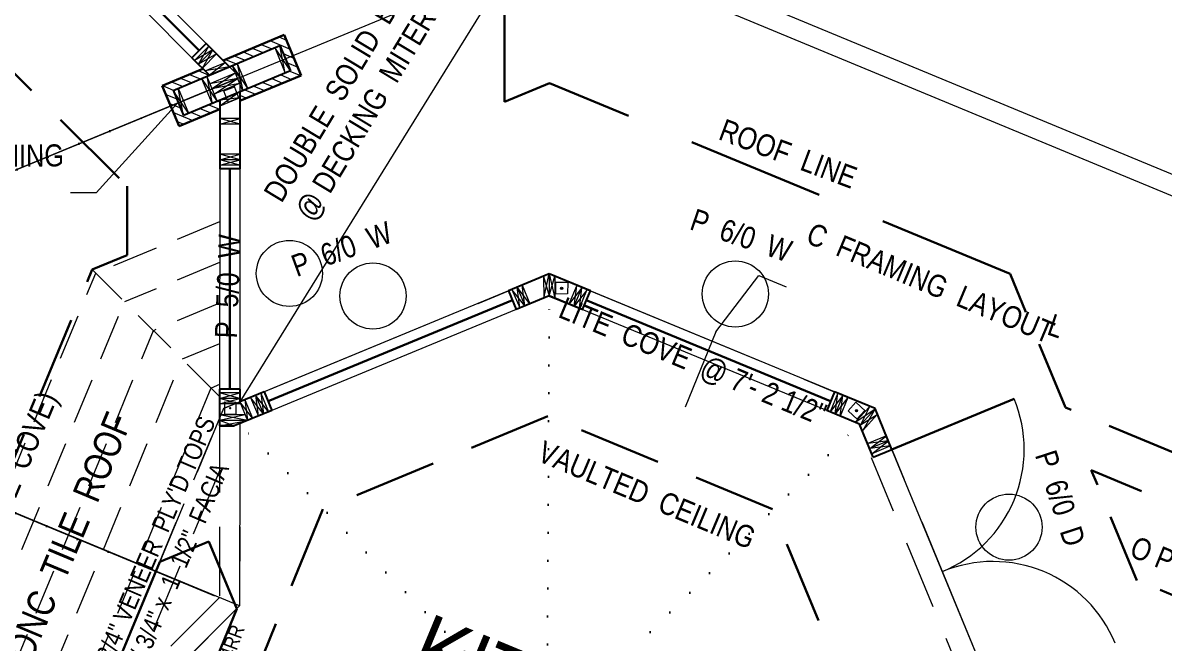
# Model space of a CAD drawing. Header units: inches. Extents: x 279 to 11006, y 233 to 7807.
# Drawn here: x 2963.4 to 3274.2, y 2066.9 to 2235.9 of the extents above; entities that cross this region are included whole.
import ezdxf

# ---------------------------------------------------------------- set-up
doc = ezdxf.new("R2010")
doc.units = ezdxf.units.IN
doc.header["$MEASUREMENT"] = 0
for name, pattern in [('ACAD_ISO07W100', [3, 0, -3]), ('CENTER', [2, 1.25, -0.25, 0.25, -0.25]), ('HIDDEN', [0.375, 0.25, -0.125])]:
    doc.linetypes.add(name, pattern=pattern)
for name, color, linetype, lineweight in [('BALCONY', 7, 'Continuous', 9), ('DOORS', 7, 'Continuous', 30), ('FOUNDATION', 7, 'HIDDEN', 20), ('GRID', 1, 'CENTER', 20), ('LAYOUT', 6, 'Continuous', 9), ('LITE COVE', 7, 'HIDDEN', 30), ('MASONRY', 16, 'HIDDEN', 30), ('ROOF BEAMS', 3, 'HIDDEN', 30), ('ROOFLINE', 7, 'HIDDEN', 30), ('WALL FRAMING', 7, 'Continuous', 30), ('WINDOWS', 5, 'Continuous', 30)]:
    doc.layers.add(name, color=color, linetype=linetype, lineweight=lineweight)
for name, color, linetype in [('CABINETS', 30, 'HIDDEN'), ('CABTOPS', 30, 'Continuous'), ('LLMASONRY', 12, 'Continuous'), ('TEXT', 250, 'Continuous'), ('WALLS', 5, 'Continuous')]:
    doc.layers.add(name, color=color, linetype=linetype)
doc.styles.add('ARCHENTLTD', font='technical.ttf', dxfattribs={"height": 0.1875})
doc.dimstyles.new('ARCHENTLTD', dxfattribs={"dimscale": 0.05, "dimtxt": 0.1875, "dimasz": 3, "dimexe": 9, "dimexo": 1, "dimgap": 2.5, "dimtad": 0, "dimdec": 1, "dimzin": 1, "dimdsep": 46, "dimlunit": 4, "dimtxsty": 'ARCHENTLTD', "dimblk": 'ARCHTICK', "dimcen": 6, "dimclrd": 256, "dimclre": 256, "dimclrt": 256, "dimaunit": 1, "dimadec": 0, "dimazin": 0, "dimtfac": 1, "dimtdec": 1, "dimtofl": 0, "dimtmove": 1, "dimatfit": 3, "dimldrblk": 'ARCHTICK', "dimfxl": 1, "dimfrac": 2, "dimtolj": 1, "dimtzin": 0, "dimlwd": 9, "dimlwe": 9, "dimarcsym": 0})
pattern_1 = [(157.5, (6505.4634, 15517.7038), (0.71753144, 1.73227412), [])]

# ---------------------------------------------------------------- blocks, each defined once
blk = doc.blocks.new('_ArchTick')
at = {"color": 0, "linetype": 'ByBlock', "const_width": 0.15}
blk.add_lwpolyline([(-0.5, -0.5), (0.5, 0.5)], dxfattribs=at)

msp = doc.modelspace()

# ---------------------------------------------------------------- hatches: boundary and pattern name
at = {"layer": 'MASONRY', "lineweight": 9, "ltscale": 75}
h = msp.add_hatch(dxfattribs=at)
h.set_pattern_fill('ANSI31', color=256, scale=15, angle=67.5, style=0)
h.set_pattern_definition(pattern_1)
h.paths.add_polyline_path([(3019.7, 2223.95), (3017.99, 2225.67), (3034.62, 2232.67), (3039.23, 2221.59), (3022.56, 2214.66), (3022.56, 2217.09), (3036.29, 2222.81), (3033.41, 2229.72)])
h = msp.add_hatch(dxfattribs=at)
h.set_pattern_fill('ANSI31', color=256, scale=15, angle=67.5, style=0)
h.set_pattern_definition(pattern_1)
h.paths.add_polyline_path([(3004.35, 2217.56), (3005.77, 2214.14), (3003.69, 2213.28), (3001.41, 2218.76), (3012.46, 2223.41), (3014.18, 2221.7)])
h.paths.add_polyline_path([(3005.99, 2207.76), (3003.69, 2213.28), (3005.77, 2214.14), (3007.2, 2210.7), (3017.06, 2214.8), (3017.06, 2212.37)])
at = {"layer": 'WALL FRAMING', "lineweight": 9, "ltscale": 150}
for points in [[(3019.99, 2216.15, 1), (3020.62, 2216.15, 1)], [(3109.83, 2163.6, 1), (3110.45, 2163.59, 1)], [(3020.17, 2130.83, -1), (3019.59, 2131.08, -1)], [(3190.11, 2130.25, 1), (3190.73, 2130.25, 1)]]:
    msp.add_hatch(color=256, dxfattribs=at).paths.add_polyline_path(points)

# ---------------------------------------------------------------- linework, layer by layer
at = {"layer": 'BALCONY', "color": 3, "linetype": 'ByBlock', "lineweight": 20, "ltscale": 50}
msp.add_line((3105.16, 2265.75), (3449.68, 2122.76), dxfattribs=at)
at = {"layer": 'BALCONY', "lineweight": 20, "ltscale": 50}
msp.add_line((3102.04, 2261.09), (3445.47, 2118.55), dxfattribs=at)
at = {"layer": 'CABTOPS', "color": 7, "linetype": 'Continuous', "lineweight": 30, "ltscale": 1.5}
for p in [(3000.73, 2089.08), (3021.75, 2076.26)]:
    msp.add_line(p, (3014.12, 2094.64), dxfattribs=at)
at = {"layer": 'CABTOPS', "color": 7, "linetype": 'Continuous', "lineweight": 30, "ltscale": 2.5}
for p, q in [((2983.22, 2046.89), (3000.73, 2089.08)), ((3010.4, 2048.79), (3021.75, 2076.26))]:
    msp.add_line(p, q, dxfattribs=at)
at = {"layer": 'DOORS', "ltscale": 75}
msp.add_line((3233.34, 2133.48), (3200.07, 2119.73), dxfattribs=at)
at = {"layer": 'DOORS', "lineweight": 20, "ltscale": 75}
msp.add_line((3227.58, 2053.18), (3200.07, 2119.72), dxfattribs=at)
at = {"layer": 'DOORS', "color": 7, "linetype": 'Continuous', "lineweight": 20, "ltscale": 7.5}
for centre in [(3036.02, 2167.65), (3058.78, 2161.5), (3157.42, 2162.05), (3231.94, 2098.54)]:
    msp.add_circle(centre, 9, dxfattribs=at)
at = {"layer": 'DOORS', "lineweight": 9, "ltscale": 75}
for centre, start, end in [((3200.07, 2119.72), 292.4578, 22.4673), ((3227.58, 2053.18), 22.4591, 112.4603)]:
    msp.add_arc(centre, 36, start, end, dxfattribs=at)
at = {"layer": 'FOUNDATION', "color": 7, "linetype": 'Continuous', "lineweight": 9, "ltscale": 25}
msp.add_line((3102.04, 2261.09), (3022.51, 2132.68), dxfattribs=at)
at = {"layer": 'GRID', "ltscale": 50}
for p, q in [((2920.78, 2322.97), (3022.55, 2221.1)), ((3022.55, 2221.1), (3022.48, 2077.1)), ((3018.07, 2130.84), (3106.79, 2167.51)), ((3106.79, 2167.51), (3195.49, 2130.81)), ((2981.27, 2042.18), (3018.07, 2130.84)), ((3232.16, 2042.1), (3195.49, 2130.81)), ((3022.48, 2077.1), (2987.35, 2042))]:
    msp.add_line(p, q, dxfattribs=at)
at = {"layer": 'GRID', "color": 2, "lineweight": 9, "ltscale": 75}
for p, q in [((3022.47, 2221.03), (2674.75, 2077.27)), ((3022.4, 2077.1), (2674.85, 2221.33))]:
    msp.add_line(p, q, dxfattribs=at)
at = {"layer": 'LAYOUT', "color": 6, "linetype": 'Continuous', "lineweight": 5, "ltscale": 250}
msp.add_line((2848.72, 2149.2), (4201.43, 2708.22), dxfattribs=at)
at = {"layer": 'LAYOUT', "color": 6, "linetype": 'CENTER', "lineweight": 5, "ltscale": 250}
msp.add_line((1688.03, 2631.06), (3956.97, 1689.05), dxfattribs=at)
at = {"layer": 'LITE COVE', "ltscale": 90}
for p, q in [((2902.18, 2281.14), (2991.86, 2191.37)), ((2991.85, 2172.62), (2991.86, 2191.37)), ((2991.85, 2172.62), (2982.34, 2168.68)), ((2929.25, 2040.63), (2982.33, 2168.69))]:
    msp.add_line(p, q, dxfattribs=at)
at = {"layer": 'LITE COVE', "color": 7, "linetype": 'ACAD_ISO07W100', "lineweight": 30, "ltscale": 3}
for p, q in [((2886.21, 2164.68), (3003.71, 2213.24)), ((2885.91, 2133.88), (2999.61, 2086.37))]:
    msp.add_line(p, q, dxfattribs=at)
at = {"layer": 'LITE COVE', "color": 7, "linetype": 'ACAD_ISO07W100', "lineweight": 30, "ltscale": 2.5}
for p, q in [((3106.27, 2066.61), (3106.79, 2161.56)), ((3089.04, 2059.19), (3022.28, 2126.64)), ((3123.48, 2059.17), (3191.2, 2126.63))]:
    msp.add_line(p, q, dxfattribs=at)
at = {"layer": 'MASONRY', "linetype": 'Continuous', "lineweight": 30, "ltscale": 1.5}
for p, q in [((3017.99, 2225.67), (3034.62, 2232.67)), ((3034.62, 2232.67), (3039.23, 2221.59)), ((3001.41, 2218.76), (3012.46, 2223.41)), ((3001.41, 2218.76), (3005.99, 2207.76)), ((3039.23, 2221.59), (3022.56, 2214.66))]:
    msp.add_line(p, q, dxfattribs=at)
at = {"layer": 'MASONRY', "linetype": 'Continuous', "ltscale": 1.5}
msp.add_line((3017.06, 2212.37), (3005.99, 2207.76), dxfattribs=at)
at = {"layer": 'ROOF BEAMS', "lineweight": 20, "ltscale": 75}
for p, q in [((3022.51, 2132.68), (3018.07, 2130.84)), ((3018.07, 2130.84), (2982.35, 2044.78)), ((3017.01, 2126.74), (3016.98, 2079.38)), ((3022.51, 2126.73), (3022.48, 2077.1)), ((3222, 2050.88), (3194.48, 2117.41)), ((3017, 2113.92), (2984.24, 2034.99)), ((3016.98, 2079.38), (2918.34, 1980.83)), ((3022.48, 2077.1), (2920.61, 1975.32))]:
    msp.add_line(p, q, dxfattribs=at)
at = {"layer": 'ROOFLINE', "linetype": 'HIDDEN', "ltscale": 150}
for p, q in [((3094.57, 2214.4), (3094.58, 2250.8)), ((3106.8, 2219.45), (3094.57, 2214.4)), ((3232.26, 2167.54), (3106.8, 2219.45))]:
    msp.add_line(p, q, dxfattribs=at)
at = {"layer": 'ROOFLINE', "color": 7, "linetype": 'HIDDEN', "lineweight": 5, "ltscale": 50}
for p, q in [((3017.03, 2181.69), (2983.3, 2167.72)), ((3017.03, 2170.59), (2991.17, 2159.89)), ((2930.6, 2040.63), (2983.29, 2167.73)), ((3017.01, 2134.14), (2982.34, 2168.68)), ((2941.64, 2040.49), (2991.14, 2159.91)), ((3017.02, 2159.5), (2999.03, 2152.05)), ((2952.73, 2040.48), (2999, 2152.09)), ((3017.02, 2148.45), (3006.86, 2144.25)), ((2963.83, 2040.47), (3006.85, 2144.26)), ((2974.92, 2040.47), (3014.7, 2136.44)), ((3017.01, 2137.36), (3014.73, 2136.41))]:
    msp.add_line(p, q, dxfattribs=at)
at = {"layer": 'ROOFLINE', "linetype": 'HIDDEN', "ltscale": 75}
for p, q in [((3247.3, 2131.09), (3232.23, 2167.55)), ((3266.76, 2084.05), (3254.35, 2114.06)), ((3290.4, 2074.24), (3266.76, 2084.05))]:
    msp.add_line(p, q, dxfattribs=at)
at = {"layer": 'ROOFLINE', "ltscale": 90}
for p, q in [((3106.39, 2128.75), (3045.17, 2103.41)), ((3167.52, 2103.41), (3106.39, 2128.75)), ((3045.17, 2103.41), (3019.99, 2042.09)), ((3192.97, 2041.93), (3167.52, 2103.41))]:
    msp.add_line(p, q, dxfattribs=at)
at = {"layer": 'ROOFLINE', "linetype": 'HIDDEN', "lineweight": 30, "ltscale": 90}
msp.add_line((3373.56, 2078.76), (3247.3, 2131.09), dxfattribs=at)
at = {"layer": 'ROOFLINE', "linetype": 'HIDDEN', "ltscale": 90}
msp.add_line((3299.2, 2095.46), (3254.33, 2114.06), dxfattribs=at)
at = {"layer": 'WALL FRAMING', "lineweight": 20, "ltscale": 50}
for p, q in [((3010.2, 2225.68), (3014.09, 2229.57)), ((3011.26, 2224.62), (3015.15, 2228.51)), ((3012.32, 2223.56), (3016.21, 2227.45)), ((3022.6, 2209.83), (3017.05, 2209.83)), ((3022.6, 2208.33), (3017.05, 2208.33)), ((3022.59, 2200.11), (3017.04, 2200.12)), ((3022.59, 2198.61), (3017.04, 2198.62)), ((3022.59, 2197.11), (3017.04, 2197.12)), ((3112.19, 2159.32), (3114.24, 2164.28)), ((3113.57, 2158.74), (3115.63, 2163.7)), ((3114.96, 2158.17), (3117.02, 2163.12)), ((3022.51, 2135.11), (3017.01, 2135.12)), ((3028.21, 2135.04), (3030.33, 2129.96)), ((3022.51, 2133.61), (3017.01, 2133.62)), ((3022.54, 2132.11), (3017.01, 2132.12)), ((3022.51, 2132.68), (3024.63, 2127.61)), ((3023.89, 2133.25), (3025.99, 2128.23)), ((3025.45, 2133.88), (3027.57, 2128.81)), ((3026.83, 2134.46), (3028.95, 2129.38)), ((3024.01, 2129.1), (3017.01, 2129.1)), ((3024.6, 2127.6), (3017.01, 2127.6))]:
    msp.add_line(p, q, dxfattribs=at)
at = {"layer": 'WALL FRAMING', "lineweight": 9, "ltscale": 150}
for p, q in [((3015.15, 2228.51), (3010.2, 2225.68)), ((3011.26, 2224.62), (3014.09, 2229.57)), ((3012.32, 2223.56), (3015.15, 2228.51)), ((3036.29, 2222.81), (3032.03, 2229.14)), ((3034.9, 2222.23), (3033.41, 2229.72)), ((3016.21, 2227.45), (3011.26, 2224.62)), ((3014.14, 2221.68), (3018.56, 2225.1)), ((3019.7, 2223.95), (3013.09, 2222.79)), ((3021.3, 2222.14), (3014.99, 2217.9)), ((3020.42, 2224.25), (3024.67, 2217.92)), ((3021.81, 2224.79), (3023.3, 2217.3)), ((3012.13, 2220.73), (3016.37, 2214.45)), ((3013.54, 2221.26), (3014.99, 2213.87)), ((3021.87, 2220.75), (3014.37, 2219.26)), ((3022.45, 2219.37), (3014.94, 2217.89)), ((3015.52, 2216.49), (3021.87, 2220.75)), ((3022.26, 2215.44), (3020.96, 2218.75)), ((3008.59, 2211.28), (3004.37, 2217.49)), ((3007.2, 2210.7), (3005.73, 2218.13)), ((3022.55, 2217.09), (3017.05, 2213.17)), ((3019.38, 2214.25), (3018.06, 2217.56)), ((3018.16, 2217.33), (3021.06, 2218.48)), ((3022.55, 2215.46), (3017.05, 2214.8)), ((3019.38, 2214.25), (3022.26, 2215.44)), ((3017.05, 2208.33), (3022.6, 2209.83)), ((3022.6, 2208.33), (3017.05, 2209.83)), ((3022.59, 2198.61), (3017.04, 2200.12)), ((3017.04, 2198.62), (3022.59, 2200.11)), ((3022.54, 2197.11), (3017.04, 2198.62)), ((3017.04, 2197.12), (3022.59, 2198.61)), ((3105.21, 2166.84), (3106.78, 2161.56)), ((3105.26, 2160.93), (3106.79, 2167.51)), ((3106.78, 2161.56), (3108.28, 2166.89)), ((3106.79, 2167.51), (3108.3, 2160.93)), ((3100.11, 2158.8), (3096.62, 2163.31)), ((3098.72, 2158.23), (3098.01, 2163.88)), ((3101.5, 2159.37), (3098.01, 2163.88)), ((3100.11, 2158.8), (3099.4, 2164.46)), ((3115.63, 2163.7), (3112.19, 2159.33)), ((3113.58, 2158.75), (3114.24, 2164.28)), ((3117.02, 2163.12), (3113.58, 2158.75)), ((3114.96, 2158.18), (3115.63, 2163.7)), ((3022.51, 2133.61), (3017.01, 2135.12)), ((3017.01, 2133.62), (3022.51, 2135.11)), ((3028.21, 2135.04), (3028.95, 2129.39)), ((3184.61, 2129.36), (3185.33, 2135.01)), ((3022.54, 2132.11), (3017.01, 2133.62)), ((3017.01, 2132.12), (3022.51, 2133.61)), ((3018.32, 2132.63), (3018.32, 2129.12)), ((3018.32, 2132.63), (3021.44, 2132.59)), ((3021.44, 2132.59), (3021.45, 2129.08)), ((3025.98, 2128.25), (3022.51, 2132.68)), ((3022.54, 2132.11), (3022.51, 2132.68)), ((3023.89, 2133.25), (3024.59, 2127.68)), ((3028.95, 2129.39), (3025.45, 2133.88)), ((3030.33, 2129.97), (3026.83, 2134.46)), ((3026.83, 2134.46), (3027.56, 2128.82)), ((3186.71, 2134.44), (3183.23, 2129.93)), ((3188.1, 2133.86), (3184.61, 2129.36)), ((3186, 2128.78), (3186.71, 2134.44)), ((3024.6, 2127.6), (3017.01, 2129.1)), ((3024.01, 2129.1), (3017.01, 2127.6)), ((3018.32, 2129.32), (3021.45, 2129.32)), ((3189.98, 2127.03), (3195.47, 2130.73)), ((3193.94, 2131.34), (3191.5, 2126.4)), ((3191.5, 2126.4), (3196.08, 2129.21)), ((3195.47, 2130.73), (3192.12, 2124.88)), ((3020.98, 2126.1), (3017.01, 2127.6)), ((3017.01, 2126.1), (3024.6, 2127.6)), ((3194.04, 2119.93), (3198.55, 2123.42)), ((3199.12, 2122.03), (3193.46, 2121.32)), ((3199.69, 2120.65), (3194.04, 2119.93)), ((3194.61, 2118.55), (3199.12, 2122.03))]:
    msp.add_line(p, q, dxfattribs=at)
at = {"layer": 'WALL FRAMING', "lineweight": 20, "ltscale": 1.5}
for p, q in [((3032.03, 2229.15), (3034.9, 2222.23)), ((3013.09, 2222.79), (3018.56, 2225.1)), ((3020.41, 2224.26), (3023.29, 2217.35)), ((3021.8, 2224.84), (3024.67, 2217.92)), ((3012.13, 2220.73), (3014.99, 2213.87)), ((3013.52, 2221.31), (3016.37, 2214.45)), ((3005.73, 2218.13), (3008.59, 2211.28)), ((3022.55, 2215.46), (3017.05, 2213.17))]:
    msp.add_line(p, q, dxfattribs=at)
at = {"layer": 'WALL FRAMING', "lineweight": 20, "ltscale": 150}
for p, q in [((3021.3, 2222.14), (3014.37, 2219.26)), ((3021.87, 2220.75), (3014.94, 2217.88)), ((3022.45, 2219.37), (3015.52, 2216.49)), ((3105.21, 2166.84), (3105.26, 2160.93)), ((3106.79, 2167.51), (3106.78, 2161.56)), ((3108.28, 2166.89), (3108.3, 2160.93)), ((3193.94, 2131.34), (3189.98, 2127.03)), ((3195.47, 2130.73), (3191.5, 2126.4)), ((3196.08, 2129.21), (3192.13, 2124.87))]:
    msp.add_line(p, q, dxfattribs=at)
at = {"layer": 'WALL FRAMING', "lineweight": 20, "ltscale": 75}
for p, q in [((3096.62, 2163.31), (3098.72, 2158.23)), ((3098.01, 2163.88), (3100.11, 2158.8)), ((3099.4, 2164.46), (3101.5, 2159.37)), ((3185.33, 2135.01), (3183.23, 2129.93)), ((3186.71, 2134.44), (3184.61, 2129.36)), ((3188.1, 2133.86), (3186, 2128.78)), ((3198.55, 2123.42), (3193.46, 2121.32)), ((3199.12, 2122.03), (3194.04, 2119.93)), ((3199.69, 2120.65), (3194.61, 2118.55))]:
    msp.add_line(p, q, dxfattribs=at)
at = {"layer": 'WALL FRAMING', "color": 9, "linetype": 'Continuous', "lineweight": 5, "ltscale": 150}
for p, q in [((3111.81, 2165.17), (3108.28, 2165.15)), ((3108.5, 2165.15), (3108.51, 2162.02)), ((3111.81, 2165.17), (3111.78, 2162.04)), ((3111.78, 2162.04), (3108.3, 2162.03)), ((3190.25, 2132.54), (3188.16, 2130.22)), ((3190.25, 2132.54), (3192.84, 2130.14)), ((3188.16, 2130.22), (3190.71, 2127.85)), ((3192.68, 2130.28), (3190.55, 2127.99))]:
    msp.add_line(p, q, dxfattribs=at)
at = {"layer": 'WALL FRAMING', "color": 1, "lineweight": 9, "ltscale": 50}
msp.add_line((3152.15, 2151.69), (3143.79, 2131.22), dxfattribs=at)
at = {"layer": 'WALL FRAMING', "color": 4, "ltscale": 50}
msp.add_line((3020.98, 2126.1), (3017.01, 2126.1), dxfattribs=at)
at = {"layer": 'WALL FRAMING', "color": 9, "linetype": 'Continuous', "lineweight": 5, "ltscale": 150}
for centre in [(3110.14, 2163.6), (3190.42, 2130.25)]:
    msp.add_circle(centre, 0.312, dxfattribs=at)
at = {"layer": 'WALLS', "color": 4, "lineweight": 20, "ltscale": 75}
for p, q in [((3013.38, 2230.27), (3000.66, 2243.01)), ((3095.7, 2162.93), (3029.14, 2135.42)), ((3184.41, 2135.39), (3117.88, 2162.92)), ((3097.8, 2157.85), (3031.26, 2130.35)), ((3182.3, 2130.31), (3115.77, 2157.84))]:
    msp.add_line(p, q, dxfattribs=at)
at = {"layer": 'WALLS', "color": 4, "lineweight": 20, "ltscale": 50}
for p, q in [((2996.77, 2239.12), (3009.49, 2226.39)), ((3017.04, 2196.12), (3017.01, 2136.12)), ((3022.54, 2196.11), (3022.51, 2136.11))]:
    msp.add_line(p, q, dxfattribs=at)
at = {"layer": 'WALLS', "color": 7, "ltscale": 1.5}
for p, q in [((3004.37, 2217.49), (3033.41, 2229.72)), ((3033.41, 2229.72), (3036.29, 2222.81)), ((3036.29, 2222.81), (3007.2, 2210.7)), ((3004.35, 2217.56), (3007.2, 2210.7))]:
    msp.add_line(p, q, dxfattribs=at)
at = {"layer": 'WALLS', "color": 4, "ltscale": 50}
for p, q in [((3009.49, 2226.39), (3013.39, 2230.28)), ((3009.49, 2226.39), (3014.23, 2221.65)), ((3022.55, 2217.09), (3022.54, 2196.11)), ((3017.05, 2214.8), (3017.04, 2196.12)), ((3022.59, 2196.11), (3017.04, 2196.12)), ((3106.78, 2161.56), (3115.88, 2157.78)), ((3022.51, 2136.11), (3017.01, 2136.12)), ((3017.01, 2136.12), (3017.01, 2126.1)), ((3022.51, 2136.11), (3022.51, 2132.68)), ((3029.14, 2135.42), (3031.26, 2130.35)), ((3194.99, 2117.62), (3200.07, 2119.72))]:
    msp.add_line(p, q, dxfattribs=at)
at = {"layer": 'WALLS', "color": 4, "ltscale": 75}
for p, q in [((3019.7, 2223.95), (3013.38, 2230.27)), ((3106.79, 2167.51), (3095.7, 2162.93)), ((3117.88, 2162.92), (3106.79, 2167.51)), ((3117.99, 2162.86), (3106.79, 2167.51)), ((3095.7, 2162.93), (3097.8, 2157.85)), ((3117.88, 2162.92), (3115.77, 2157.84)), ((3106.79, 2161.56), (3097.8, 2157.85)), ((3115.77, 2157.84), (3106.79, 2161.56)), ((3029.14, 2135.42), (3022.51, 2132.68)), ((3184.4, 2135.39), (3182.3, 2130.31)), ((3195.49, 2130.81), (3184.41, 2135.39)), ((3031.26, 2130.35), (3020.98, 2126.1)), ((3191.28, 2126.6), (3182.3, 2130.31)), ((3200.07, 2119.72), (3195.49, 2130.81)), ((3194.99, 2117.62), (3191.28, 2126.6))]:
    msp.add_line(p, q, dxfattribs=at)
at = {"layer": 'WINDOWS', "ltscale": 75}
for p, q in [((3011.44, 2228.33), (2998.72, 2241.07)), ((3019.78, 2136.12), (3019.82, 2196.12)), ((3096.75, 2160.39), (3030.21, 2132.89)), ((3183.35, 2132.85), (3116.82, 2160.38))]:
    msp.add_line(p, q, dxfattribs=at)

# ---------------------------------------------------------------- texts
at = {"layer": 'CABINETS', "color": 7, "linetype": 'Continuous', "lineweight": 30, "ltscale": 1.5, "attachment_point": 5, "style": 'ARCHENTLTD'}
for s, insert, char_height, rotation in [('(ABOVE  LITE  COVE)\\P{\\H1.333x;  }', (2963.16, 2100.06), 6, 67.2754), ('\\P{\\H1.25x;CONC  TILE  ROOF\\P\\H1.066x;  }', (2976.25, 2092.6), 6, 67.2753), ('\\PBDE24RR\\P{\\H1.333x;  }', (3019.02, 2061.52), 4, 69.7357)]:
    msp.add_mtext(s, dxfattribs=dict(at, insert=insert, char_height=char_height, rotation=rotation))
at = {"layer": 'CABTOPS', "color": 7, "linetype": 'Continuous', "lineweight": 9, "ltscale": 1.5, "insert": (3007.85, 2052.95), "char_height": 5, "attachment_point": 7, "rotation": 66.8323, "style": 'ARCHENTLTD'}
msp.add_mtext('3/4" VENEER  PLY\'D TOPS\\Pw/ 3/4" x  1  1/2"  FACIA\\P{\\H1.999x; }', dxfattribs=at)
at = {"layer": 'DOORS', "color": 7, "linetype": 'Continuous', "lineweight": 30, "ltscale": 1.5, "char_height": 6, "attachment_point": 7, "style": 'ARCHENTLTD'}
for s, insert, rotation in [('DOUBLE  SOLID  BLOCKING\\P@ DECKING  MITER  LINE\\P{\\H1.999x;  }', (3057.16, 2172.51), 58.8642), ('P  6/0  W\\P{\\H1.999x;  }', (3139.49, 2164.54), 341.1448), ('P  6/0  W\\P{\\H1.999x;  }', (3043.55, 2151.51), 20.1265), ('P  5/0  W\\P{\\H1.999x;  }', (3037.76, 2149.24), 87.7398), ('L\\P{\\H1.999x;  }', (3236.79, 2135.98), 341.1448), ('P  6/0  D\\P{\\H1.999x;  }', (3223.65, 2113.22), 288.0237)]:
    msp.add_mtext(s, dxfattribs=dict(at, insert=insert, rotation=rotation))
at = {"layer": 'TEXT', "color": 7, "linetype": 'Continuous', "lineweight": 30, "ltscale": 1.5, "char_height": 6, "style": 'ARCHENTLTD'}
for s, insert, attachment_point, rotation in [('ROOF  LINE\\P{\\H1.999x;  }', (3146.88, 2189.21), 7, 339.5), ('O P E N     T R E L L I S  ', (3299.83, 2079.47), 5, 337.8038)]:
    msp.add_mtext(s, dxfattribs=dict(at, insert=insert, attachment_point=attachment_point, rotation=rotation))
at = {"layer": 'TEXT', "linetype": 'Continuous', "width": 271, "attachment_point": 9, "style": 'ARCHENTLTD'}
for s, insert, char_height, rotation in [('(TYP) 2 x 8 PIER  FRAMING\\P              ', (2974.73, 2185), 6, 0.4065), (' \\PKITCHEN', (3151, 2023.72), 18, 337.444)]:
    msp.add_mtext(s, dxfattribs=dict(at, insert=insert, char_height=char_height, rotation=rotation))
at = {"layer": 'TEXT', "linetype": 'Continuous', "ltscale": 1.5, "char_height": 6, "attachment_point": 7, "rotation": 337.2887, "style": 'ARCHENTLTD'}
for s, insert in [('C  FRAMING  LAYOUT\\P{\\H1.999x;  }', (3170.08, 2161.31)), ('VAULTED  CEILING\\P{\\H1.999x;  }', (3096.94, 2101.91))]:
    msp.add_mtext(s, dxfattribs=dict(at, insert=insert))
at = {"layer": 'TEXT', "color": 7, "linetype": 'Continuous', "insert": (3100.76, 2136.27), "char_height": 6, "attachment_point": 7, "rotation": 337.444, "style": 'ARCHENTLTD'}
msp.add_mtext('LITE  COVE  @ 7\'- 2 1/2"\\P\\P  ', dxfattribs=at)

# ---------------------------------------------------------------- leaders
at = {"layer": 'LLMASONRY', "color": 7, "lineweight": 9, "ltscale": 50}
msp.add_leader([(3152.15, 2151.69), (3163.82, 2167.11), (3171.28, 2164.01)], dimstyle='ARCHENTLTD', override={"dimgap": 1, "dimtad": 0}, dxfattribs=at)
at = {"layer": 'TEXT', "color": 7, "linetype": 'Continuous', "lineweight": 9, "ltscale": 25}
msp.add_leader([(3005.52, 2213.99), (2983.39, 2189.6), (2976.42, 2189.61)], dimstyle='ARCHENTLTD', override={"dimgap": 1, "dimtad": 0}, dxfattribs=at)

doc.saveas('drawing.dxf')
